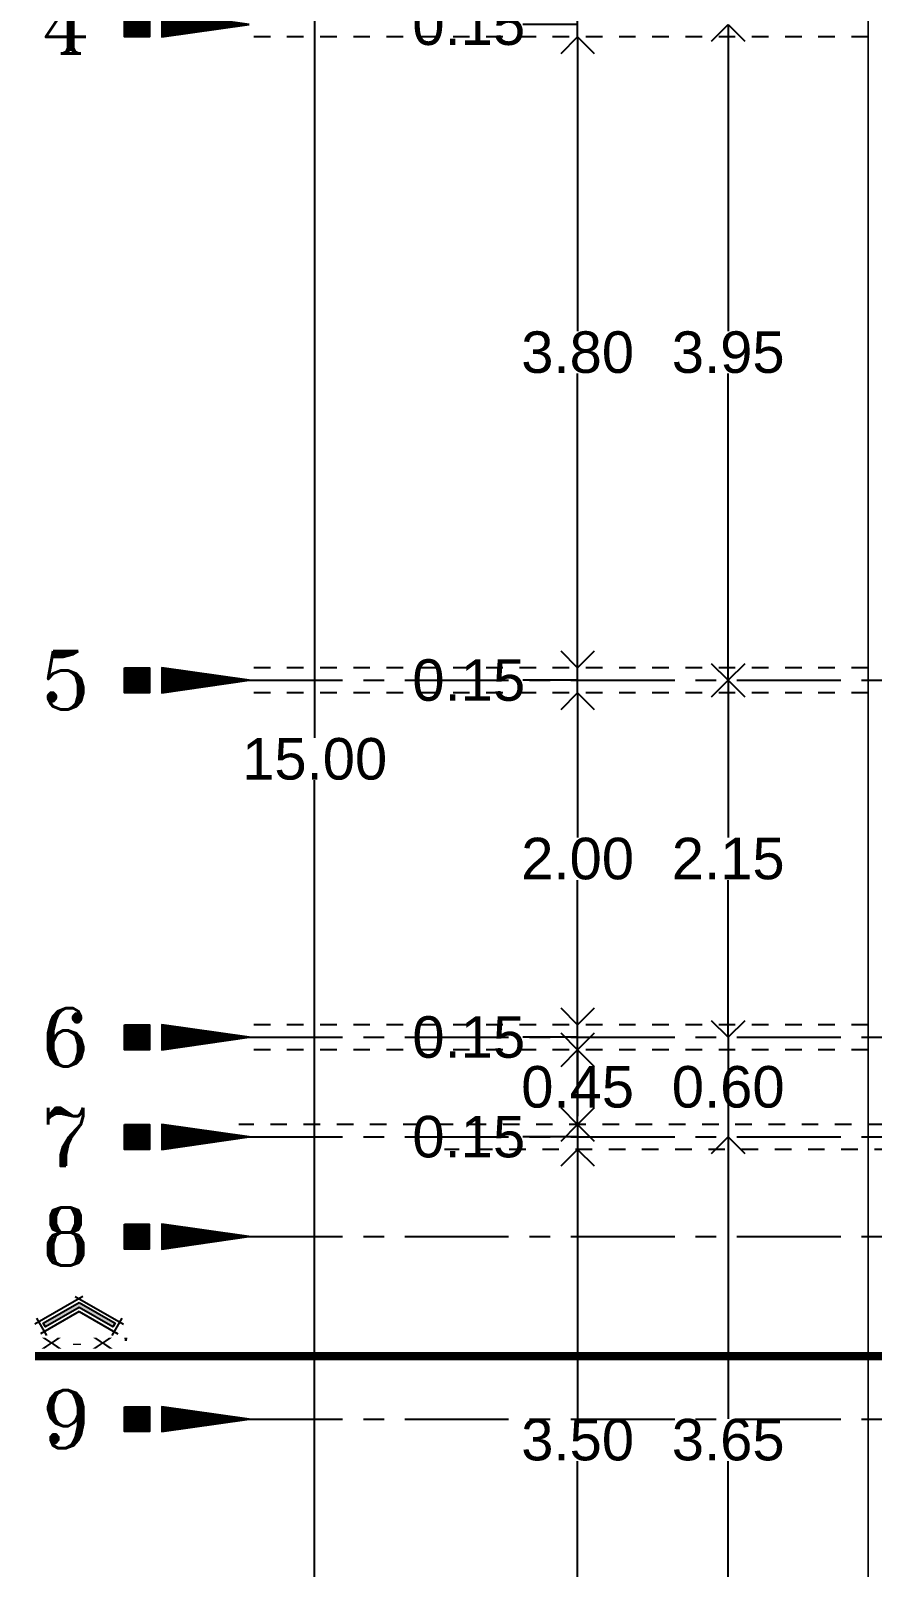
# Model space of a CAD drawing. Header units: metres. Extents: x -58 to 722, y -1100 to 345.
# Drawn here: x 108.62 to 113.69, y -491.55 to -482.3 of the extents above; entities that cross this region are included whole.
import ezdxf
from ezdxf.enums import TextEntityAlignment as Align

# ---------------------------------------------------------------- set-up
doc = ezdxf.new("R2010")
doc.units = ezdxf.units.M
doc.header["$MEASUREMENT"] = 0
for name, pattern in [('ACAD_ISO07W100', [3, 0, -3]), ('CENTER2', [1.125, 0.75, -0.125, 0.125, -0.125]), ('CENTERX2', [4, 2.5, -0.5, 0.5, -0.5])]:
    doc.linetypes.add(name, pattern=pattern)
doc.layers.get('0').update_dxf_attribs({"color": 255})
doc.layers.get('DEFPOINTS').update_dxf_attribs({"color": 250})
for name, color, linetype in [('FSR_ARQ_001TERRENO', 8, 'Continuous'), ('FSR_ARQ_015COTAS', 125, 'Continuous'), ('FSR_ARQ_016EJES', 135, 'CENTER2'), ('FSR_ARQ_017EJESTEXT', 135, 'Continuous'), ('FSR_ARQ_024LINEACORTE', 10, 'Continuous')]:
    doc.layers.add(name, color=color, linetype=linetype)
doc.styles.add('Arial', font='arial.ttf')
doc.styles.add('ROMANT', font='romant.shx')
doc.styles.add('style1', font='arial.ttf')
doc.dimstyles.new('PP_PACO', dxfattribs={"dimtxt": 0.18, "dimasz": 0.075, "dimexe": 0.075, "dimexo": 0, "dimgap": 0, "dimtad": 0, "dimtih": 1, "dimtoh": 1, "dimzin": 1, "dimdsep": 46, "dimtxsty": 'style1', "dimcen": 0.15, "dimse1": 1, "dimse2": 1, "dimclrd": 256, "dimclre": 256, "dimadec": 0, "dimazin": 0, "dimtfac": 1, "dimtmove": 0, "dimatfit": 3, "dimfxl": 0.075, "dimarcsym": 0})

# ---------------------------------------------------------------- blocks, each defined once
blk = doc.blocks.new('Di-p0102')
at = {"const_width": 0.2}
blk.add_lwpolyline([(-0.8000000000000007, 0), (-1, 0)], dxfattribs=at)
for points in [[(-1, 0.09999999999999964), (-0.8000000000000007, 0.09999999999999964), (-0.8000000000000007, -0.0999999999999997), (-1, -0.0999999999999997)], [(0, 0), (-0.7000000000000011, 0.09999999999999964), (-0.7000000000000011, -0.0999999999999997)]]:
    blk.add_lwpolyline(points, close=True)
blk.add_lwpolyline([(0, 0, 0, 0.2, 0), (-0.7000000000000011, 0, 0.2, 0.2, 0)], format="xyseb")
at = {"style": 'ROMANT'}
blk.add_attdef('A', text='', height=0.6, dxfattribs=at).set_placement((-1.3, 0), align=Align.MIDDLE_RIGHT)
blk = doc.blocks.new('_Open90')
at = {"color": 0, "linetype": 'ByBlock', "lineweight": -2}
for p, q in [((-0.5, 0.5), (0, 0)), ((0, 0), (-1, 0)), ((0, 0), (-0.5, -0.5))]:
    blk.add_line(p, q, dxfattribs=at)
blk = doc.blocks.new('*D396')
at = {"layer": 'DEFPOINTS', "color": 0, "ltscale": 0.005, "transparency": 16777216}
for p in [(112.9587677863362, -482.2615484220989), (112.8207963128239, -486.2115484220987), (112.9587677863362, -486.2115484220987)]:
    blk.add_point(p, dxfattribs=at)
at = {"layer": 'FSR_ARQ_015COTAS', "lineweight": -2, "ltscale": 0.005, "transparency": 16777216}
for p, q in [((112.8207963128239, -482.4615484220989), (112.8207963128239, -484.1088199091384)), ((112.8207963128239, -486.0115484220987), (112.8207963128239, -484.3642769350593))]:
    blk.add_line(p, q, dxfattribs=at)
at = {"layer": 'FSR_ARQ_015COTAS', "lineweight": -2, "ltscale": 0.005, "transparency": 16777216, "xscale": 0.2, "yscale": 0.2, "zscale": 0.2}
for p, rotation in [((112.8207963128239, -482.2615484220989), 90), ((112.8207963128239, -486.2115484220987), 270)]:
    blk.add_blockref('_Open90', p, dxfattribs=dict(at, rotation=rotation))
at = {"layer": 'FSR_ARQ_015COTAS', "color": 0, "ltscale": 0.005, "transparency": 16777216, "insert": (112.8207963128237, -484.2365484220987), "char_height": 0.25, "attachment_point": 5, "style": 'style1'}
blk.add_mtext('3.95', dxfattribs=at)
blk = doc.blocks.new('*D397')
at = {"layer": 'DEFPOINTS', "color": 0, "ltscale": 0.005, "transparency": 16777216}
for p in [(112.9587677863362, -486.2115484220988), (112.820796312824, -488.3615484220988), (113.0557300320726, -488.3615484220988)]:
    blk.add_point(p, dxfattribs=at)
at = {"layer": 'FSR_ARQ_015COTAS', "lineweight": -2, "ltscale": 0.005, "transparency": 16777216}
for p, q in [((112.820796312824, -486.4115484220987), (112.820796312824, -487.1589051751684)), ((112.820796312824, -488.1615484220988), (112.820796312824, -487.4141916690292))]:
    blk.add_line(p, q, dxfattribs=at)
at = {"layer": 'FSR_ARQ_015COTAS', "lineweight": -2, "ltscale": 0.005, "transparency": 16777216, "xscale": 0.2, "yscale": 0.2, "zscale": 0.2}
for p, rotation in [((112.820796312824, -486.2115484220988), 90), ((112.820796312824, -488.3615484220988), 270)]:
    blk.add_blockref('_Open90', p, dxfattribs=dict(at, rotation=rotation))
at = {"layer": 'FSR_ARQ_015COTAS', "color": 0, "ltscale": 0.005, "transparency": 16777216, "insert": (112.8207963128239, -487.2865484220987), "char_height": 0.25, "attachment_point": 5, "style": 'style1'}
blk.add_mtext('2.15', dxfattribs=at)
blk = doc.blocks.new('*D398')
at = {"layer": 'DEFPOINTS', "color": 0, "ltscale": 0.005, "transparency": 16777216}
for p in [(113.0557300320726, -488.3615484220987), (112.8207963128241, -488.9615484220913), (113.0788960263046, -488.9615484220913)]:
    blk.add_point(p, dxfattribs=at)
at = {"layer": 'FSR_ARQ_015COTAS', "lineweight": -2, "ltscale": 0.005, "transparency": 16777216}
for p, q in [((112.8207963128241, -488.1615484220987), (112.8207963128241, -487.9615484220988)), ((112.8207963128241, -488.3615484220987), (112.8207963128241, -488.9615484220913)), ((112.8207963128241, -488.3615484220987), (112.8207963128241, -488.9615484220913)), ((112.8207963128241, -489.1615484220912), (112.8207963128241, -489.3615484220912))]:
    blk.add_line(p, q, dxfattribs=at)
at = {"layer": 'FSR_ARQ_015COTAS', "lineweight": -2, "ltscale": 0.005, "transparency": 16777216, "xscale": 0.2, "yscale": 0.2, "zscale": 0.2}
for p, rotation in [((112.8207963128241, -488.3615484220987), 270), ((112.8207963128241, -488.9615484220913), 90)]:
    blk.add_blockref('_Open90', p, dxfattribs=dict(at, rotation=rotation))
at = {"layer": 'FSR_ARQ_015COTAS', "color": 0, "ltscale": 0.005, "transparency": 16777216, "insert": (112.8207963128241, -488.6615484220949), "char_height": 0.25, "attachment_point": 5, "style": 'style1'}
blk.add_mtext('0.60', dxfattribs=at)
blk = doc.blocks.new('*D399')
at = {"layer": 'DEFPOINTS', "color": 0, "ltscale": 0.005, "transparency": 16777216}
for p in [(113.0788960263046, -488.9615484220913), (112.8207963128242, -492.6115484220979), (113.0363434934554, -492.6115484220979)]:
    blk.add_point(p, dxfattribs=at)
at = {"layer": 'FSR_ARQ_015COTAS', "lineweight": -2, "ltscale": 0.005, "transparency": 16777216}
for p, q in [((112.8207963128242, -489.1615484220912), (112.8207963128242, -490.6588199091341)), ((112.8207963128242, -492.411548422098), (112.8207963128242, -490.9142769350551))]:
    blk.add_line(p, q, dxfattribs=at)
at = {"layer": 'FSR_ARQ_015COTAS', "lineweight": -2, "ltscale": 0.005, "transparency": 16777216, "xscale": 0.2, "yscale": 0.2, "zscale": 0.2}
for p, rotation in [((112.8207963128242, -488.9615484220913), 90), ((112.8207963128242, -492.6115484220979), 270)]:
    blk.add_blockref('_Open90', p, dxfattribs=dict(at, rotation=rotation))
at = {"layer": 'FSR_ARQ_015COTAS', "color": 0, "ltscale": 0.005, "transparency": 16777216, "insert": (112.820796312824, -490.7865484220945), "char_height": 0.25, "attachment_point": 5, "style": 'style1'}
blk.add_mtext('3.65', dxfattribs=at)
blk = doc.blocks.new('*D549')
at = {"layer": 'DEFPOINTS', "color": 0, "ltscale": 0.005, "transparency": 16777216}
for p in [(112.1395289156227, -482.336548422099), (111.9140651789913, -486.1365484220987), (112.1220961355554, -486.1365484220987)]:
    blk.add_point(p, dxfattribs=at)
at = {"layer": 'FSR_ARQ_015COTAS', "lineweight": -2, "ltscale": 0.005, "transparency": 16777216}
for p, q in [((111.9140651789913, -482.536548422099), (111.9140651789913, -484.1088199091384)), ((111.9140651789913, -485.9365484220987), (111.9140651789913, -484.3642769350593))]:
    blk.add_line(p, q, dxfattribs=at)
at = {"layer": 'FSR_ARQ_015COTAS', "lineweight": -2, "ltscale": 0.005, "transparency": 16777216, "xscale": 0.2, "yscale": 0.2, "zscale": 0.2}
for p, rotation in [((111.9140651789913, -482.336548422099), 90), ((111.9140651789913, -486.1365484220987), 270)]:
    blk.add_blockref('_Open90', p, dxfattribs=dict(at, rotation=rotation))
at = {"layer": 'FSR_ARQ_015COTAS', "color": 0, "ltscale": 0.005, "transparency": 16777216, "insert": (111.9140651789911, -484.2365484220987), "char_height": 0.25, "attachment_point": 5, "style": 'style1'}
blk.add_mtext('3.80', dxfattribs=at)
blk = doc.blocks.new('*D550')
at = {"layer": 'DEFPOINTS', "color": 0, "ltscale": 0.005, "transparency": 16777216}
for p in [(112.1220961355554, -486.2865484220972), (111.9140651789915, -488.2865484220971), (112.0752124976186, -488.2865484220971)]:
    blk.add_point(p, dxfattribs=at)
at = {"layer": 'FSR_ARQ_015COTAS', "lineweight": -2, "ltscale": 0.005, "transparency": 16777216}
for p, q in [((111.9140651789915, -486.4865484220972), (111.9140651789915, -487.1589051751668)), ((111.9140651789915, -488.0865484220971), (111.9140651789915, -487.4141916690276))]:
    blk.add_line(p, q, dxfattribs=at)
at = {"layer": 'FSR_ARQ_015COTAS', "lineweight": -2, "ltscale": 0.005, "transparency": 16777216, "xscale": 0.2, "yscale": 0.2, "zscale": 0.2}
for p, rotation in [((111.9140651789915, -486.2865484220972), 90), ((111.9140651789915, -488.2865484220971), 270)]:
    blk.add_blockref('_Open90', p, dxfattribs=dict(at, rotation=rotation))
at = {"layer": 'FSR_ARQ_015COTAS', "color": 0, "ltscale": 0.005, "transparency": 16777216, "insert": (111.9140651789913, -487.286548422097), "char_height": 0.25, "attachment_point": 5, "style": 'style1'}
blk.add_mtext('2.00', dxfattribs=at)
blk = doc.blocks.new('*D551')
at = {"layer": 'DEFPOINTS', "color": 0, "ltscale": 0.005, "transparency": 16777216}
for p in [(113.6634297750994, -479.1860490120491), (110.3302335716546, -494.1860490120491), (113.6634297750994, -494.1860490120491)]:
    blk.add_point(p, dxfattribs=at)
at = {"layer": 'FSR_ARQ_015COTAS', "lineweight": -2, "ltscale": 0.005, "transparency": 16777216}
for p, q in [((110.3302335716545, -479.3860490120491), (110.3302335716546, -486.5584057651187)), ((110.3302335716546, -493.9860490120491), (110.3302335716546, -486.8136922589795))]:
    blk.add_line(p, q, dxfattribs=at)
at = {"layer": 'FSR_ARQ_015COTAS', "lineweight": -2, "ltscale": 0.005, "transparency": 16777216, "xscale": 0.2, "yscale": 0.2, "zscale": 0.2}
for p, rotation in [((110.3302335716545, -479.1860490120491), 90), ((110.3302335716546, -494.1860490120491), 270)]:
    blk.add_blockref('_Open90', p, dxfattribs=dict(at, rotation=rotation))
at = {"layer": 'FSR_ARQ_015COTAS', "color": 0, "ltscale": 0.005, "transparency": 16777216, "insert": (110.3302335716544, -486.686049012049), "char_height": 0.25, "attachment_point": 5, "style": 'style1'}
blk.add_mtext('15.00', dxfattribs=at)
blk = doc.blocks.new('*D589')
at = {"layer": 'DEFPOINTS', "color": 0, "ltscale": 0.005, "transparency": 16777216}
for p in [(111.9140651789922, -488.4365484220979), (112.240300169624, -488.4365484220979), (112.1848101431858, -488.8865484220979)]:
    blk.add_point(p, dxfattribs=at)
at = {"layer": 'FSR_ARQ_015COTAS', "lineweight": -2, "ltscale": 0.005, "transparency": 16777216}
for p, q in [((111.9140651789922, -488.2365484220979), (111.9140651789922, -488.0365484220979)), ((111.9140651789922, -488.8865484220979), (111.9140651789922, -488.4365484220979)), ((111.9140651789922, -488.8865484220979), (111.9140651789922, -488.4365484220979)), ((111.9140651789922, -489.0865484220978), (111.9140651789922, -489.2865484220978))]:
    blk.add_line(p, q, dxfattribs=at)
at = {"layer": 'FSR_ARQ_015COTAS', "lineweight": -2, "ltscale": 0.005, "transparency": 16777216, "xscale": 0.2, "yscale": 0.2, "zscale": 0.2}
for p, rotation in [((111.9140651789922, -488.4365484220979), 270), ((111.9140651789922, -488.8865484220979), 90)]:
    blk.add_blockref('_Open90', p, dxfattribs=dict(at, rotation=rotation))
at = {"layer": 'FSR_ARQ_015COTAS', "color": 0, "ltscale": 0.005, "transparency": 16777216, "insert": (111.9140651789921, -488.6615484220979), "char_height": 0.25, "attachment_point": 5, "style": 'style1'}
blk.add_mtext('0.45', dxfattribs=at)
blk = doc.blocks.new('*D590')
at = {"layer": 'DEFPOINTS', "color": 0, "ltscale": 0.005, "transparency": 16777216}
for p in [(111.9140651789923, -488.2865484220971), (112.2433834961423, -488.2865484220971), (112.240300169624, -488.4365484220979)]:
    blk.add_point(p, dxfattribs=at)
at = {"layer": 'FSR_ARQ_015COTAS', "lineweight": -2, "ltscale": 0.005, "transparency": 16777216}
for p, q in [((111.9140651789923, -488.0865484220971), (111.9140651789923, -487.8865484220971)), ((111.9140651789923, -488.4365484220979), (111.9140651789923, -488.2865484220971)), ((111.9140651789923, -488.4365484220979), (111.9140651789923, -488.2865484220971)), ((111.9140651789923, -488.3615484220975), (111.5837786851315, -488.3615484220975)), ((111.9140651789923, -488.6365484220979), (111.9140651789923, -488.8365484220978))]:
    blk.add_line(p, q, dxfattribs=at)
at = {"layer": 'FSR_ARQ_015COTAS', "lineweight": -2, "ltscale": 0.005, "transparency": 16777216, "xscale": 0.2, "yscale": 0.2, "zscale": 0.2}
for p, rotation in [((111.9140651789923, -488.2865484220971), 270), ((111.9140651789923, -488.4365484220979), 90)]:
    blk.add_blockref('_Open90', p, dxfattribs=dict(at, rotation=rotation))
at = {"layer": 'FSR_ARQ_015COTAS', "color": 0, "ltscale": 0.005, "transparency": 16777216, "insert": (111.2581477165092, -488.3615484220974), "char_height": 0.25, "attachment_point": 5, "style": 'style1'}
blk.add_mtext('0.15', dxfattribs=at)
blk = doc.blocks.new('*D591')
at = {"layer": 'DEFPOINTS', "color": 0, "ltscale": 0.005, "transparency": 16777216}
for p in [(111.9140651789916, -486.1365484220987), (112.2328430508575, -486.1365484220987), (112.1220961355554, -486.2865484220972)]:
    blk.add_point(p, dxfattribs=at)
at = {"layer": 'FSR_ARQ_015COTAS', "lineweight": -2, "ltscale": 0.005, "transparency": 16777216}
for p, q in [((111.9140651789916, -485.9365484220987), (111.9140651789916, -485.7365484220987)), ((111.9140651789916, -486.2865484220972), (111.9140651789916, -486.1365484220987)), ((111.9140651789916, -486.2865484220972), (111.9140651789916, -486.1365484220987)), ((111.9140651789916, -486.211548422098), (111.5837786851308, -486.211548422098)), ((111.9140651789916, -486.4865484220972), (111.9140651789916, -486.6865484220972))]:
    blk.add_line(p, q, dxfattribs=at)
at = {"layer": 'FSR_ARQ_015COTAS', "lineweight": -2, "ltscale": 0.005, "transparency": 16777216, "xscale": 0.2, "yscale": 0.2, "zscale": 0.2}
for p, rotation in [((111.9140651789916, -486.1365484220987), 270), ((111.9140651789916, -486.2865484220972), 90)]:
    blk.add_blockref('_Open90', p, dxfattribs=dict(at, rotation=rotation))
at = {"layer": 'FSR_ARQ_015COTAS', "color": 0, "ltscale": 0.005, "transparency": 16777216, "insert": (111.2581477165085, -486.2115484220978), "char_height": 0.25, "attachment_point": 5, "style": 'style1'}
blk.add_mtext('0.15', dxfattribs=at)
blk = doc.blocks.new('*D592')
at = {"layer": 'DEFPOINTS', "color": 0, "ltscale": 0.005, "transparency": 16777216}
for p in [(111.9140651789914, -482.1865484220989), (112.1827381740347, -482.1865484220989), (112.1395289156227, -482.336548422099)]:
    blk.add_point(p, dxfattribs=at)
at = {"layer": 'FSR_ARQ_015COTAS', "lineweight": -2, "ltscale": 0.005, "transparency": 16777216}
for p, q in [((111.9140651789914, -481.9865484220989), (111.9140651789914, -481.7865484220989)), ((111.9140651789914, -482.336548422099), (111.9140651789914, -482.1865484220989)), ((111.9140651789914, -482.336548422099), (111.9140651789914, -482.1865484220989)), ((111.9140651789914, -482.2615484220989), (111.5837786851306, -482.2615484220989)), ((111.9140651789914, -482.536548422099), (111.9140651789914, -482.736548422099))]:
    blk.add_line(p, q, dxfattribs=at)
at = {"layer": 'FSR_ARQ_015COTAS', "lineweight": -2, "ltscale": 0.005, "transparency": 16777216, "xscale": 0.2, "yscale": 0.2, "zscale": 0.2}
for p, rotation in [((111.9140651789914, -482.1865484220989), 270), ((111.9140651789914, -482.336548422099), 90)]:
    blk.add_blockref('_Open90', p, dxfattribs=dict(at, rotation=rotation))
at = {"layer": 'FSR_ARQ_015COTAS', "color": 0, "ltscale": 0.005, "transparency": 16777216, "insert": (111.2581477165083, -482.2615484220988), "char_height": 0.25, "attachment_point": 5, "style": 'style1'}
blk.add_mtext('0.15', dxfattribs=at)
blk = doc.blocks.new('*D593')
at = {"layer": 'DEFPOINTS', "color": 0, "ltscale": 0.005, "transparency": 16777216}
for p in [(112.1848101431858, -488.8865484220979), (111.9140651789924, -489.0365484220979), (112.2408780881198, -489.0365484220979)]:
    blk.add_point(p, dxfattribs=at)
at = {"layer": 'FSR_ARQ_015COTAS', "lineweight": -2, "ltscale": 0.005, "transparency": 16777216}
for p, q in [((111.9140651789924, -488.6865484220979), (111.9140651789924, -488.4865484220979)), ((111.9140651789924, -488.8865484220979), (111.9140651789924, -489.0365484220979)), ((111.9140651789924, -488.8865484220979), (111.9140651789924, -489.0365484220979)), ((111.9140651789924, -488.9615484220978), (111.5837786851315, -488.9615484220978)), ((111.9140651789924, -489.2365484220979), (111.9140651789924, -489.4365484220979))]:
    blk.add_line(p, q, dxfattribs=at)
at = {"layer": 'FSR_ARQ_015COTAS', "lineweight": -2, "ltscale": 0.005, "transparency": 16777216, "xscale": 0.2, "yscale": 0.2, "zscale": 0.2}
for p, rotation in [((111.9140651789924, -488.8865484220979), 270), ((111.9140651789924, -489.0365484220979), 90)]:
    blk.add_blockref('_Open90', p, dxfattribs=dict(at, rotation=rotation))
at = {"layer": 'FSR_ARQ_015COTAS', "color": 0, "ltscale": 0.005, "transparency": 16777216, "insert": (111.2581477165092, -488.9615484220977), "char_height": 0.25, "attachment_point": 5, "style": 'style1'}
blk.add_mtext('0.15', dxfattribs=at)
blk = doc.blocks.new('*D594')
at = {"layer": 'DEFPOINTS', "color": 0, "ltscale": 0.005, "transparency": 16777216}
for p in [(112.2408780881198, -489.0365484220979), (111.9140651789925, -492.5365484220979), (112.1283744319368, -492.5365484220979)]:
    blk.add_point(p, dxfattribs=at)
at = {"layer": 'FSR_ARQ_015COTAS', "lineweight": -2, "ltscale": 0.005, "transparency": 16777216}
for p, q in [((111.9140651789925, -489.2365484220979), (111.9140651789925, -490.6588199091374)), ((111.9140651789925, -492.3365484220979), (111.9140651789925, -490.9142769350584))]:
    blk.add_line(p, q, dxfattribs=at)
at = {"layer": 'FSR_ARQ_015COTAS', "lineweight": -2, "ltscale": 0.005, "transparency": 16777216, "xscale": 0.2, "yscale": 0.2, "zscale": 0.2}
for p, rotation in [((111.9140651789925, -489.0365484220979), 90), ((111.9140651789925, -492.5365484220979), 270)]:
    blk.add_blockref('_Open90', p, dxfattribs=dict(at, rotation=rotation))
at = {"layer": 'FSR_ARQ_015COTAS', "color": 0, "ltscale": 0.005, "transparency": 16777216, "insert": (111.9140651789923, -490.7865484220978), "char_height": 0.25, "attachment_point": 5, "style": 'style1'}
blk.add_mtext('3.50', dxfattribs=at)
blk = doc.blocks.new('Flecha_1')
blk.add_hatch(color=256).paths.add_polyline_path([(0, 0.0007577722283113875), (0.003041045828766409, -0.0009979763995449642), (0.002853545828766402, -0.001322735925964102), (0, 0.0003247595264191661), (-0.002853545828766402, -0.00132273592596413), (-0.003041045828766409, -0.0009979763995449642)])
for p, q in [((0.0003247595264190828, 0.001270031754730561), (-0.003750000000000031, -0.001082531754730554)), ((0, 0), (-0.003281249999999902, -0.001894430570778483)), ((-0.0003247595264191938, 0.001270031754730561), (0.00374999999999992, -0.001082531754730581)), ((0, 0), (0.003281249999999902, -0.001894430570778483)), ((-0.003612740473580844, -0.0005702722283114081), (-0.002768990473580812, -0.002031690097197669)), ((0.003612740473580844, -0.0005702722283114081), (0.002768990473580812, -0.002031690097197669))]:
    blk.add_line(p, q)
blk.add_lwpolyline([(0, 0.0007577722283113875), (0.003041045828766409, -0.0009979763995449642), (0.002853545828766402, -0.001322735925964102), (0, 0.0003247595264191661), (-0.002853545828766402, -0.00132273592596413), (-0.003041045828766409, -0.0009979763995449642)], close=True)
blk = doc.blocks.new('Acceso')
at = {"xscale": 2.4, "yscale": 2.4, "zscale": 2.4}
blk.add_blockref('Flecha_1', (1.110223024625157e-16, -0.00259807621135337), dxfattribs=at)
at = {"style": 'Arial', "flags": 8}
for width, p, p2 in [(1.355994912706673, (-0.008999999999999786, -0.01019615242270681), (0.00900000000000023, -0.0101961524227067)), (8.566837107377657, (-0.008999999999999786, -0.01319615242270682), (0.00900000000000023, -0.01319615242270671))]:
    blk.add_attdef('A', text='', height=0.00225, dxfattribs=dict(at, width=width)).set_placement(p, p2, align=Align.FIT)

msp = doc.modelspace()

# ---------------------------------------------------------------- linework, layer by layer
at = {"layer": 'DEFPOINTS', "linetype": 'ACAD_ISO07W100', "ltscale": 0.005}
for p, q in [((113.8634297750995, -482.3365484220988), (109.8734284046024, -482.3365484220988)), ((113.8634297750991, -486.1365484220985), (109.8734284046024, -486.1365484220985)), ((113.8634297750989, -486.286548422097), (109.8734284046024, -486.286548422097)), ((113.8634297750998, -488.2865484220969), (109.8734284046024, -488.2865484220969)), ((113.8634297750994, -488.4365484220976), (109.8734284046024, -488.4365484220976)), ((116.7634297750996, -488.8865484220977), (109.8734284046024, -488.8865484220977)), ((118.0014099992385, -489.0365484220977), (111.1114086287413, -489.0365484220977))]:
    msp.add_line(p, q, dxfattribs=at)
at = {"layer": 'FSR_ARQ_001TERRENO', "const_width": 0.01}
msp.add_lwpolyline([(113.6634297750993, -494.1860490120489), (113.6634297750993, -479.1860490120489), (121.6634297750993, -479.1860490120489), (121.6634297750993, -494.1860490120489)], close=True, dxfattribs=at)
at = {"layer": 'FSR_ARQ_016EJES', "linetype": 'CENTERX2', "ltscale": 0.25}
for p, q in [((109.8734284046024, -486.2115484220985), (124.1634297750993, -486.2115484220985)), ((109.8734284046024, -488.3615484220985), (124.1634297750993, -488.3615484220985)), ((109.8734284046024, -488.961548422091), (124.1634297750993, -488.961548422091)), ((109.8734284046024, -489.5615484220976), (124.1634297750993, -489.5615484220976)), ((109.8734284046024, -490.6615484220987), (124.1634297750993, -490.6615484220987))]:
    msp.add_line(p, q, dxfattribs=at)
at = {"layer": 'FSR_ARQ_024LINEACORTE', "linetype": 'CENTER2', "const_width": 0.05}
msp.add_lwpolyline([(108.6452614432175, -490.2820676916264), (124.964112099726, -490.2820676916264)], dxfattribs=at)

# ---------------------------------------------------------------- block references
at = {"layer": 'FSR_ARQ_017EJESTEXT', "lineweight": 0}
ref = msp.add_blockref('Di-p0102', (109.9348111738595, -482.2615484220987), dxfattribs=dict(at, xscale=0.75, yscale=0.75, zscale=0.75))
ref.add_attrib('A', '4', dxfattribs={"layer": '0', "height": 0.35, "style": 'ROMANT'}).set_placement((108.9812397452883, -482.2615484221008), align=Align.MIDDLE_RIGHT)
ref = msp.add_blockref('Di-p0102', (109.9348111738595, -486.2115484220986), dxfattribs=dict(at, xscale=0.75, yscale=0.75, zscale=0.75))
ref.add_attrib('A', '5', dxfattribs={"layer": '0', "height": 0.35, "style": 'ROMANT'}).set_placement((108.9812397452883, -486.2115484221006), align=Align.MIDDLE_RIGHT)
ref = msp.add_blockref('Di-p0102', (109.9348111738596, -488.3615484220985), dxfattribs=dict(at, xscale=0.75, yscale=0.75, zscale=0.75))
ref.add_attrib('A', '6', dxfattribs={"layer": '0', "height": 0.35, "style": 'ROMANT'}).set_placement((108.9812397452884, -488.3615484221006), align=Align.MIDDLE_RIGHT)
ref = msp.add_blockref('Di-p0102', (109.9348111738595, -488.9615484220911), dxfattribs=dict(at, xscale=0.75, yscale=0.75, zscale=0.75))
ref.add_attrib('A', '7', dxfattribs={"layer": '0', "height": 0.35, "style": 'ROMANT'}).set_placement((108.9812397452883, -488.9615484220931), align=Align.MIDDLE_RIGHT)
ref = msp.add_blockref('Di-p0102', (109.9343362252664, -489.5616162718966), dxfattribs=dict(at, xscale=0.75, yscale=0.75, zscale=0.75))
ref.add_attrib('A', '8', dxfattribs={"layer": '0', "height": 0.35, "style": 'ROMANT'}).set_placement((108.9807647966953, -489.5616162718987), align=Align.MIDDLE_RIGHT)
ref = msp.add_blockref('Di-p0102', (109.9348111738595, -490.6615484220987), dxfattribs=dict(at, xscale=0.75, yscale=0.75, zscale=0.75))
ref.add_attrib('A', '9', dxfattribs={"layer": '0', "height": 0.35, "style": 'ROMANT'}).set_placement((108.9812397452883, -490.6615484221007), align=Align.MIDDLE_RIGHT)
at = {"layer": 'FSR_ARQ_024LINEACORTE', "linetype": 'CENTER2'}
ref = msp.add_blockref('Acceso', (108.9118144428685, -489.9352933882951), dxfattribs=dict(at, xscale=29.61699996122224, yscale=29.61699996122224, zscale=29.61699996122224))
ref.add_attrib('A', "X - X '", dxfattribs={"layer": '0', "height": 0.06663824991275007, "style": 'Arial', "width": 2.127721335265647}).set_placement((108.6788904080384, -490.2372728342029), (109.2119964073397, -490.2372728342029), align=Align.FIT)

# ---------------------------------------------------------------- dimensions: what is measured, and where the dimension line sits
at = {"layer": 'FSR_ARQ_015COTAS', "ltscale": 0.005}
for base, p1, p2, picture, middle in [((110.3302335716546, -494.1860490120491), (113.6634297750993, -479.1860490120489), (113.6634297750993, -494.1860490120489), '*D551', (110.3302335716544, -486.686049012049)), ((111.9140651789914, -482.1865484220989), (112.1395289156227, -482.3365484220988), (112.1827381740346, -482.1865484220987), '*D592', (111.5837786851304, -482.2615484220988)), ((111.9140651789913, -486.1365484220987), (112.1395289156227, -482.3365484220988), (112.1220961355554, -486.1365484220985), '*D549', (111.9140651789911, -484.2365484220987)), ((112.8207963128239, -486.2115484220987), (112.9587677863361, -482.2615484220987), (112.9587677863361, -486.2115484220985), '*D396', (112.8207963128237, -484.2365484220987)), ((111.9140651789916, -486.1365484220987), (112.1220961355554, -486.286548422097), (112.2328430508575, -486.1365484220985), '*D591', (111.5837786851306, -486.2115484220978)), ((112.820796312824, -488.3615484220988), (112.9587677863361, -486.2115484220985), (113.0557300320726, -488.3615484220986), '*D397', (112.8207963128239, -487.2865484220987)), ((111.9140651789915, -488.2865484220971), (112.1220961355554, -486.286548422097), (112.0752124976185, -488.2865484220969), '*D550', (111.9140651789913, -487.286548422097)), ((111.9140651789923, -488.2865484220971), (112.240300169624, -488.4365484220976), (112.2433834961422, -488.2865484220969), '*D590', (111.5837786851313, -488.3615484220974)), ((111.9140651789924, -489.0365484220979), (112.1848101431857, -488.8865484220976), (112.2408780881198, -489.0365484220977), '*D593', (111.5837786851313, -488.9615484220977)), ((112.8207963128242, -492.6115484220979), (113.0788960263045, -488.961548422091), (113.0363434934553, -492.6115484220977), '*D399', (112.820796312824, -490.7865484220945)), ((111.9140651789925, -492.5365484220979), (112.2408780881198, -489.0365484220977), (112.1283744319368, -492.5365484220977), '*D594', (111.9140651789923, -490.7865484220978))]:
    dim = msp.add_linear_dim(base=base, p1=p1, p2=p2, angle=90, dimstyle='PP_PACO', override={"dimtxt": 0.25, "dimasz": 0.2, "dimblk1": 'Open90', "dimblk2": 'Open90', "dimsah": 1, "dimtmove": 1, "dimfxlon": 1}, dxfattribs=at)
    dim.commit()
    dim.dimension.update_dxf_attribs({"geometry": picture, "text_midpoint": middle})
for base, p1, p2, picture, middle in [((112.8207963128241, -488.9615484220913), (113.0557300320726, -488.3615484220985), (113.0788960263045, -488.961548422091), '*D398', (112.8207963128241, -488.6615484220949)), ((111.9140651789922, -488.4365484220979), (112.1848101431857, -488.8865484220976), (112.240300169624, -488.4365484220976), '*D589', (111.9140651789921, -488.6615484220979))]:
    dim = msp.add_linear_dim(base=base, p1=p1, p2=p2, angle=90, dimstyle='PP_PACO', override={"dimtxt": 0.25, "dimasz": 0.2, "dimblk1": 'Open90', "dimblk2": 'Open90', "dimsah": 1, "dimtmove": 1, "dimfxlon": 1}, dxfattribs=at)
    dim.commit()
    dim.dimension.update_dxf_attribs({"geometry": picture, "text_midpoint": middle, "dimtype": 160})

doc.saveas('drawing.dxf')
